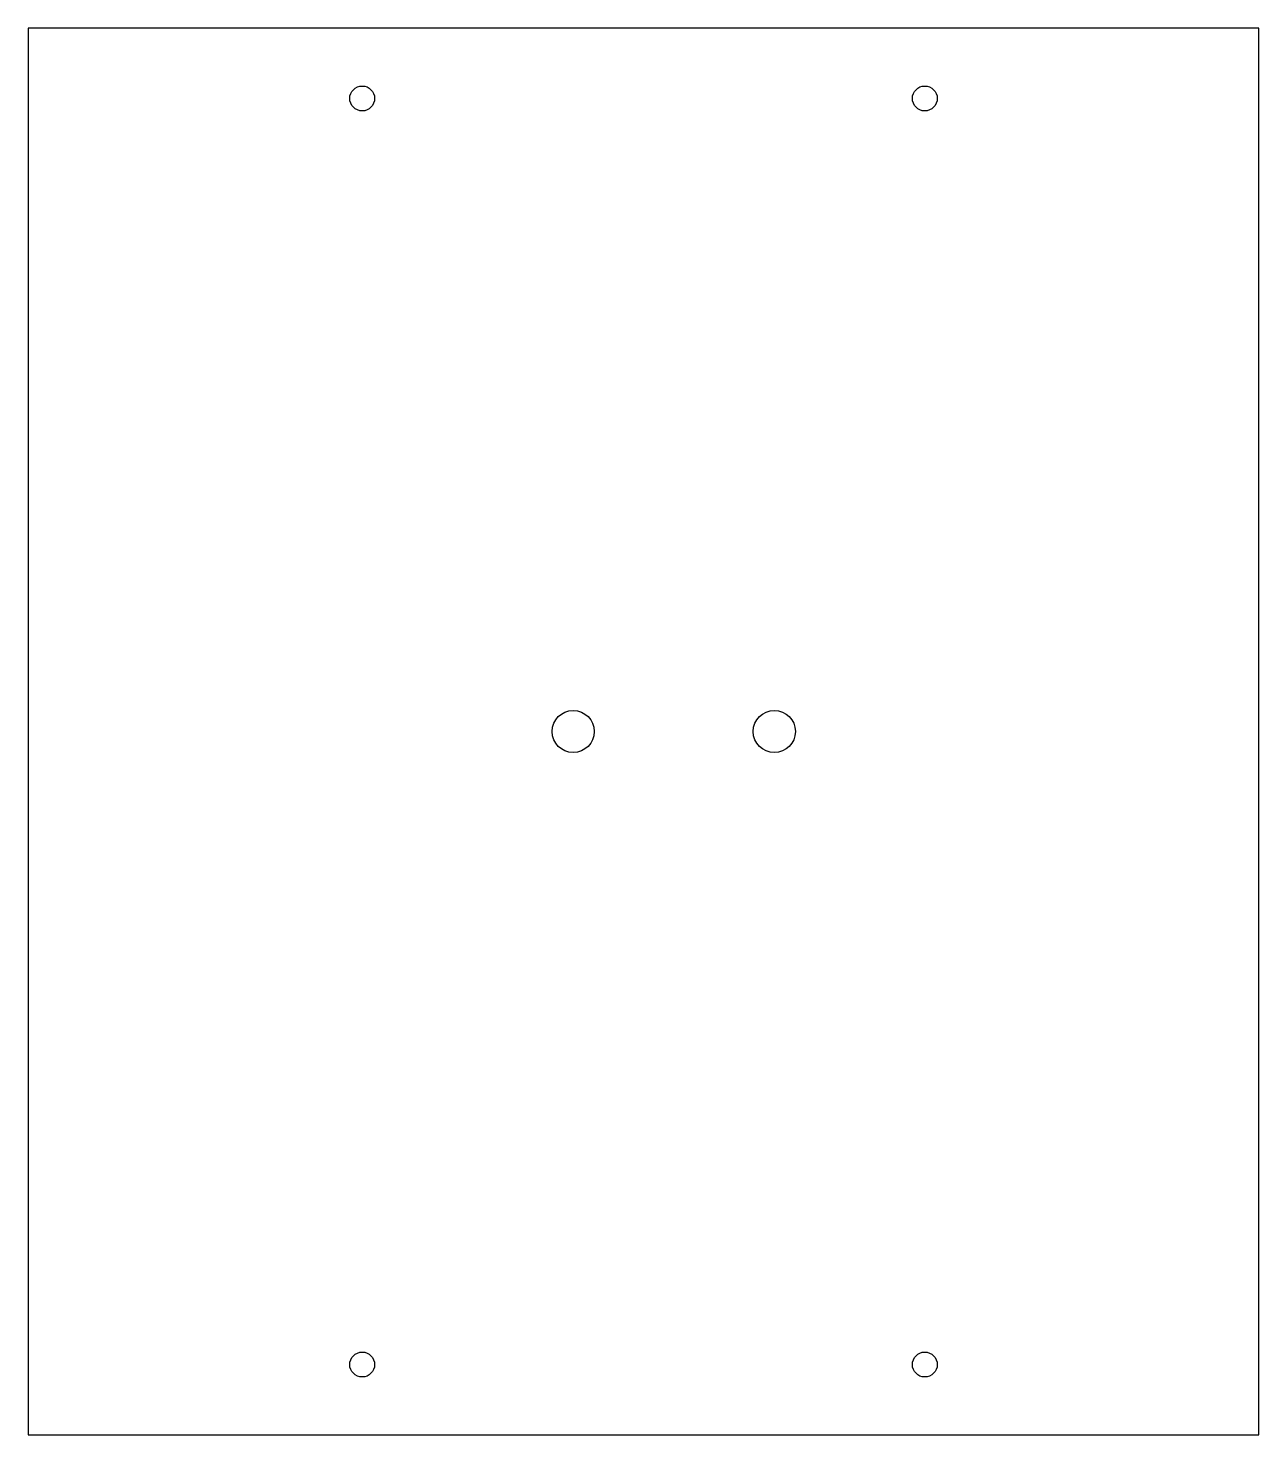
# Model space of a CAD drawing. Header units: inches. Extents: x -4.4 to 4.4, y -5 to 5.
import ezdxf

# ---------------------------------------------------------------- set-up
doc = ezdxf.new("R2010")
doc.units = ezdxf.units.IN
doc.header["$MEASUREMENT"] = 0

msp = doc.modelspace()

# ---------------------------------------------------------------- linework, layer by layer
at = {"color": 7, "linetype": 'Continuous', "lineweight": 25}
for p, q in [((4.375, 5), (-4.375, 5)), ((-4.375, 5), (-4.375, -5)), ((4.375, -5), (4.375, 5)), ((-4.375, -5), (4.375, -5))]:
    msp.add_line(p, q, dxfattribs=at)
for centre, radius in [((-2, 4.5), 0.0885), ((2, 4.5), 0.0885), ((-0.5, 0), 0.15), ((0.93, 0), 0.15), ((-2, -4.5), 0.0885), ((2, -4.5), 0.0885)]:
    msp.add_circle(centre, radius, dxfattribs=at)

doc.saveas('drawing.dxf')
